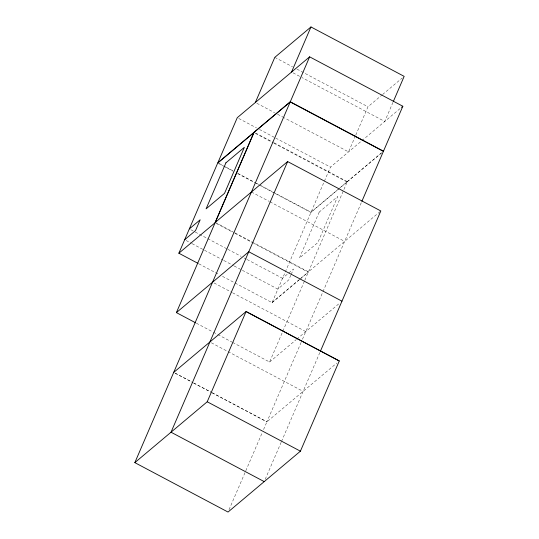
<?xml version="1.0" encoding="UTF-8"?>
<svg xmlns="http://www.w3.org/2000/svg" width="539" height="539" viewBox="0 0 539 539"><rect width="100%" height="100%" fill="white"/><g stroke="black" fill="none" stroke-linecap="round" stroke-linejoin="round"><path stroke-width="0.4" stroke-dasharray="2.69 2.02" d="M235.071 283.029L272.054 302.635L284.942 272.795M285.272 272.027L330.461 167.103L361.251 141.218M290.831 275.2L288.837 279.842L277.976 288.971M291.168 274.425L293.499 269.015L282.638 278.144M355.471 135.841L348.551 151.89L284.208 117.772M355.794 135.073L367.975 106.789L381.942 95.046M232.612 342.42L269.594 362.026L304.461 281.082M304.791 280.307L347.338 181.596M392.971 102.356L384.738 121.464L301.901 77.542M229.028 509.739L262.23 432.642M263.558 429.556L266.879 421.848L336.781 363.07M301.133 342.393L266.94 421.801L212.204 392.776M302.46 339.307L361.561 202.078M265.215 479.306L281.156 442.297M281.479 441.535L320.058 352.055M382.575 94.514L402.262 77.966M361.885 140.679L401.589 107.301M311.151 212.029L381.572 152.8M347.204 181.825L310.902 212.433L259.124 184.985M347.284 181.724L381.511 152.948M380.184 211.504L308.443 271.824L233.737 232.221M272.168 302.453L308.355 272.027M272.054 302.635L299.354 279.68M299.987 279.148L308.241 272.208L253.505 243.183M269.594 362.026L296.261 339.604M296.895 339.071L340.069 302.77M274.782 57.377L292.536 66.789M296.969 69.14L367.975 106.789M293.027 72.832L301.16 77.151M256.84 103.266L274.594 112.678M277.551 114.241L283.467 117.381M238.743 118.479L256.497 127.891M259.454 129.461L274.991 137.694M275.725 138.085L330.461 167.103M255.574 132.998L273.327 142.411M274.068 142.801L347.291 181.63M255.371 133.376L273.125 142.788M273.866 143.185L347.089 182.007M219.326 163.58L225.241 166.713M225.982 167.103L233.374 171.031M237.814 173.383L255.567 182.795M256.301 183.186L260 185.147M260.741 185.537L311.037 212.204M217.709 163.021L222.883 165.769M223.624 166.16L233.239 171.261M237.679 173.612L253.95 182.236M254.691 182.633L258.383 184.594M251.437 191.985L269.183 201.397M269.924 201.788L344.63 241.398M215.25 222.412L233.003 231.824M216.523 223.577L234.276 232.989M235.017 233.38L252.771 242.793M190.813 229.695L194.505 231.655M195.246 232.046L227.054 248.91M227.788 249.301L241.101 256.362M244.066 257.932L246.283 259.104M247.024 259.502L282.524 278.326M186.15 240.515L191.325 243.264M192.066 243.655L223.133 260.128M223.867 260.519L233.481 265.619M234.222 266.01L241.62 269.931M242.361 270.322L277.861 289.147M198.83 263.814L219.541 274.789M222.499 276.359L234.33 282.631M214.071 282.968L231.817 292.381M232.558 292.771L305.781 331.6M196.371 323.205L212.642 331.829M213.383 332.219L217.082 334.187M217.823 334.578L231.878 342.029M211.349 342.791L303.134 391.361M175.222 373.17L192.975 382.582L175.155 373.231M193.71 382.973L211.463 392.385M193.642 383.034L211.403 392.439M212.137 392.837L266.879 421.848M319.209 212.076L299.394 258.08L317.855 242.563L337.663 196.56L319.209 212.076"/><path stroke-width="0.81" d="M178.86 253.222L217.709 163.021L253.896 132.594L215.048 222.796L178.86 253.222L198.089 263.416M255.358 102.477L274.782 57.377L310.969 26.95L404.162 76.363L393.302 101.588M195.63 322.814L176.401 312.613L254.098 132.217L290.278 101.783L383.478 151.196M291.545 72.051L310.969 26.95M134.838 462.637L207.219 401.771L246.06 311.576L339.26 360.989L300.412 451.183L228.031 512.05L134.838 462.637L309.642 56.838L402.835 106.25L361.891 201.31M320.388 351.28L380.817 210.971L287.624 161.559L171.025 432.211L264.225 481.617M309.642 56.838L237.268 117.691L217.844 162.791L290.218 101.938L383.411 151.351M189.33 228.913L200.185 219.784L195.522 230.604L184.668 239.734M215.25 222.412L287.624 161.559M401.589 107.301L402.835 106.25M176.401 312.613L248.775 251.76L341.969 301.173M173.679 372.436L246.121 311.522L339.321 360.935M207.219 401.771L300.412 451.183M225.902 162.845L206.087 208.849L224.541 193.326L244.356 147.329L225.902 162.845"/></g></svg>
